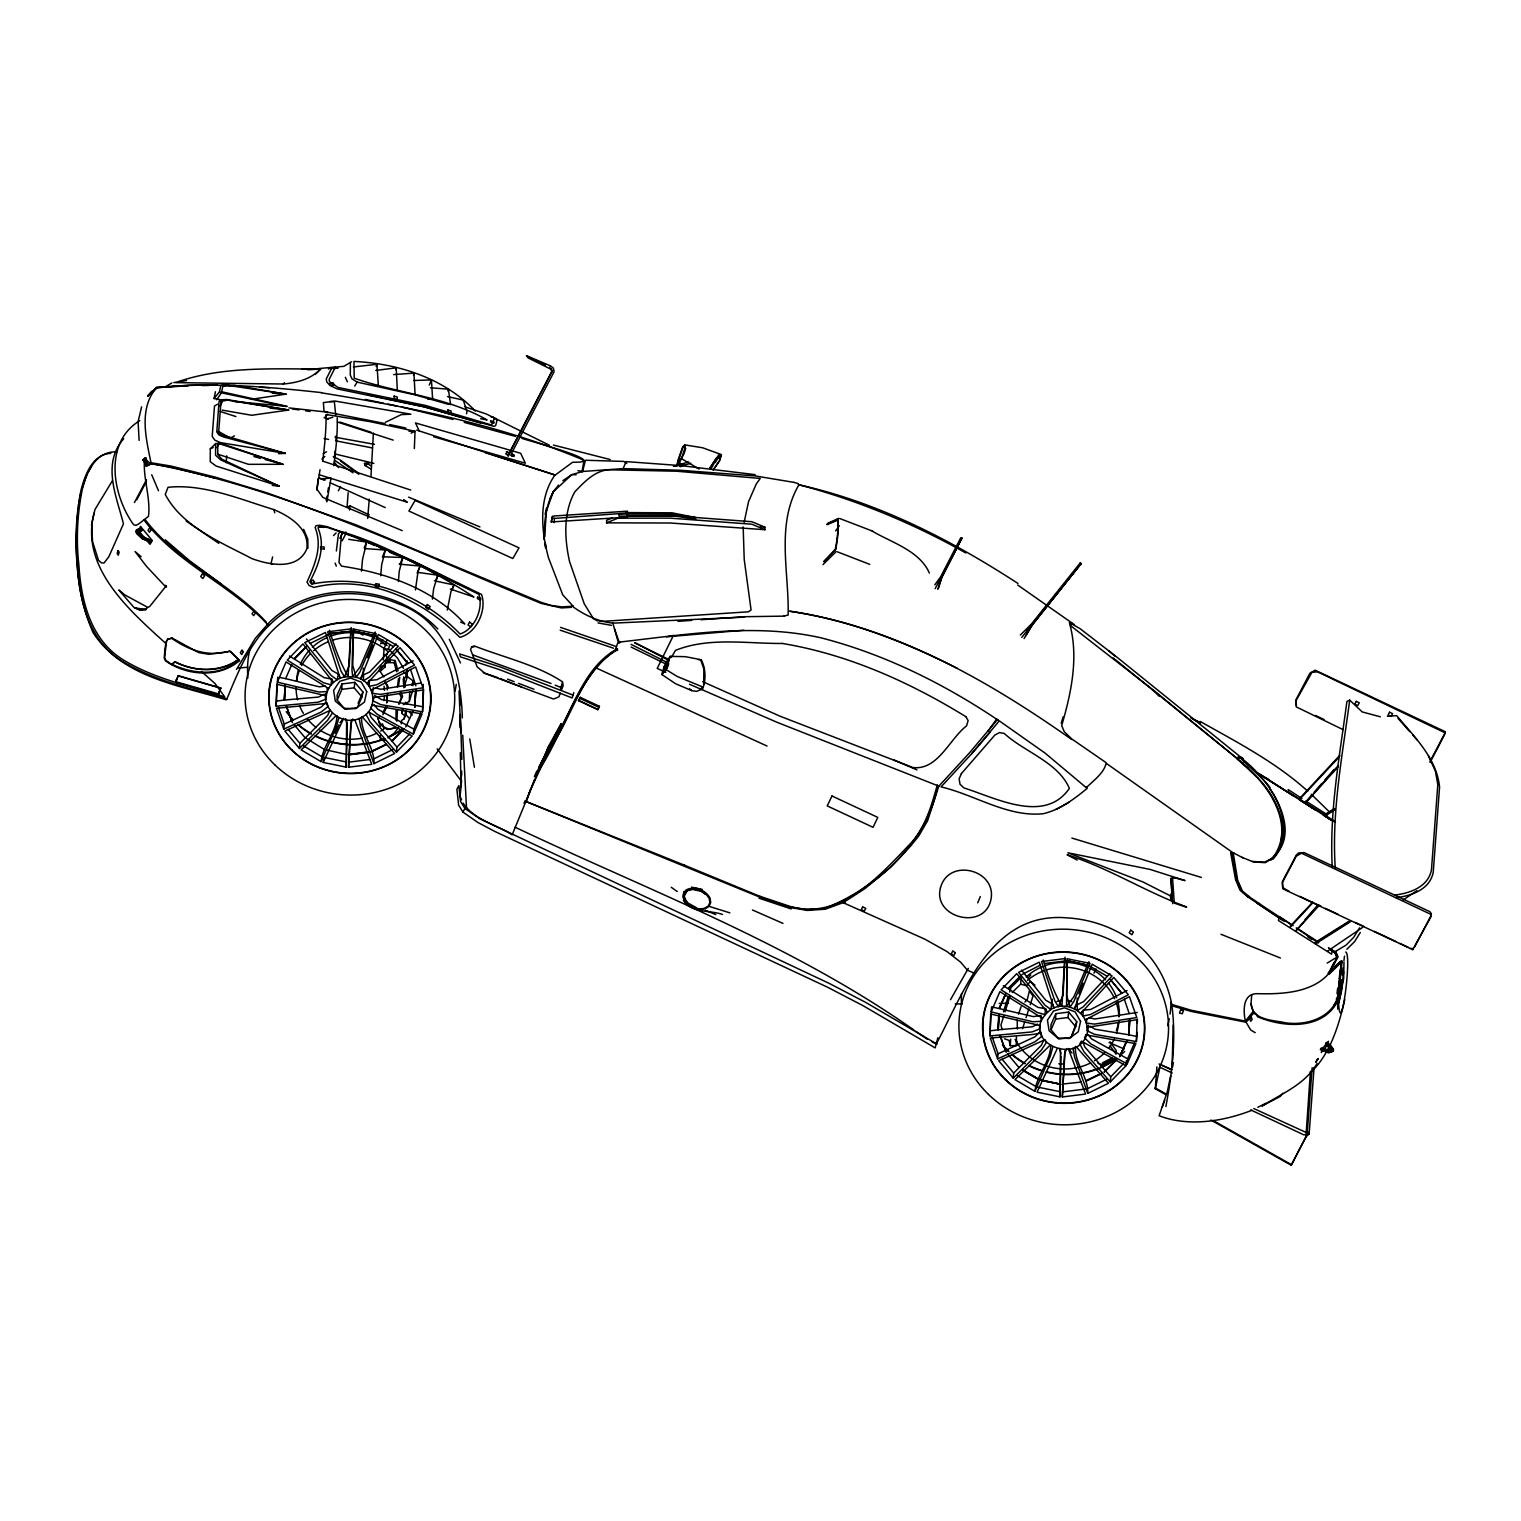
<?xml version="1.0" encoding="UTF-8"?>
<svg xmlns="http://www.w3.org/2000/svg" width="1521" height="1521" viewBox="0 0 1521 1521"><rect width="100%" height="100%" fill="white"/><g stroke="black" fill="none" stroke-linecap="round" stroke-linejoin="round"><path stroke-width="1.5" d="M217.655 454.114L248.455 464.323L282.963 464.304L220.279 443.2L215.621 443.6L210.297 448.79L210.24 461.719L216.153 466.053L279.161 486.188L272.335 485.427M215.621 443.6L215.564 455.216L220.678 459.855L279.161 486.188L222.028 459.266L217.788 454.684L217.693 444.417L220.583 444.075L282.963 464.304L265.072 459.532M1052.285 999.278L1050.878 1009.507C1011.826 1040.364 1086.203 1072.951 1088.409 1025.173M361.618 716.676C360.458 733.236 374.736 747.381 373.957 763.675L394.661 753.503L362.302 716.942C345.875 727.247 323.441 712.684 325.475 693.5M1061.031 1056.182L1060.042 1096.869L1037.037 1092.173L1057 1049.072M1075.423 1046.41C1074.282 1062.97 1088.542 1077.115 1087.762 1093.409L1108.486 1083.237L1076.127 1046.657M337.244 700.097L341.864 689.355L341.94 683.956L354.868 682.34L362.93 691.979L361.884 697.017L357.264 707.759L344.944 709.299L337.244 700.097L337.092 695.211L341.94 683.956M1051.049 1029.831L1055.669 1019.089L1055.764 1013.689L1068.674 1012.073L1076.754 1021.713L1075.708 1026.751L1071.069 1037.474L1058.749 1039.033L1051.049 1029.831L1050.916 1024.945L1055.764 1013.689M1343.594 971.843L1341.446 991.483L1337.548 1006.864M1343.975 962.204L1343.727 978.307L1337.662 1009.069M380.383 735.042L380.307 739.377L384.737 740.309M430.386 387.779L448.372 389.186L450.615 404.681M323.536 759.036L323.232 762.439L346.218 767.135L346.636 720.041M346.218 767.135L347.244 724.129L345.552 718.673M1060.042 1096.869L1060.441 1049.775M1172.121 1067.248L1173.204 1025.097M306.462 638.972L310.189 643.383L330.608 633.477L353.461 631.31L352.777 665.476L356.18 677.377C374.527 680.99 379.375 708.254 362.302 716.942M681.655 516.456L751.868 521.722L764.854 527.141L764.949 529.707L670.514 523.015L606.594 522.844L606.651 520.296L612.298 518.015M401.259 723.92L401.62 720.422L404.168 718.768L405.67 710.972M406.868 670L407.381 676.598L403.921 687.758L403.236 678.955L405.898 677.339L407.381 669.544M932.145 1042.018L936.29 1043.957C964.751 990.532 991.597 911.06 1067.514 917.904A117.06 109.322 4.4 0 1 1125.369 936.271C1150.503 950.397 1166.531 976.501 1171.759 1004.43L1191.057 1010.21L1245.357 1021.123L1253.19 1011.446L1251.023 1003.746L1251.745 994.601M276.138 706.181L276.879 684.279L326.35 695.819L326.235 699.109L318.212 702.189L276.138 706.181L277.202 683.556M276.594 701.086L284.484 700.04L284.997 685.096M415.708 690.154L414.834 707.151L415.765 690.002M374.071 697.245L373.006 700.877L380.668 704.584L422.534 711.847L423.275 689.945L373.139 697.607M422.534 711.847L423.599 689.222M1039.546 1025.097L1040.041 1028.842L1032.037 1031.922L989.962 1035.915L990.703 1014.013L1040.155 1025.553M989.962 1035.915L991.008 1013.29M990.418 1030.801L998.308 1029.774L998.803 1014.83M1128.772 1034.736L1129.59 1019.735L1129.019 1034.831L1136.814 1036.485L1136.358 1041.581L1094.493 1034.318L1086.831 1030.611C1089.207 1012.187 1065.803 999.848 1050.878 1009.507L1045.003 1005.248L1018.576 972.337L1039.28 962.185L1053.977 1007.986L1052.266 1003.879L1045.726 1000.21L1021.523 970.17M1136.358 1041.581L1137.1 1019.678L1086.964 1027.34M1136.814 1036.485L1136.967 1032.094M1137.271 1023.329L1137.423 1018.956M369.356 680.476L369.147 686.313L376.657 684.792L414.53 665.038L400.004 647.68L366.979 683.709L369.356 680.476L376.98 679.697L413.218 660.798M1083.18 1010.21L1082.971 1016.047L1090.462 1014.526L1128.354 994.772L1113.828 977.414L1080.804 1013.442L1083.18 1010.21L1090.785 1009.431L1127.042 990.532M284.959 685.572L284.389 699.793L285.207 684.811M354.773 719.775L371.77 764.322L348.518 767.23L351.294 720.213M998.765 1015.306L998.194 1029.527L999.012 1014.526M1068.598 1049.509L1085.595 1094.055L1062.323 1096.964L1065.099 1049.927M351.218 627.508L350.781 635.968M348.518 767.23L350.781 724.262L352.834 718.958M414.339 448.581L415.043 431.261L369.622 421.545L326.083 414.53A976.786 131.072 -65 0 1 322.661 461.034M415.822 690.04L414.72 707.303M1065.023 957.241L1063.065 995.057L1058.407 1006.655L1054.871 1000.932L1041.467 961.538L1064.719 958.629L1061.905 1006.237C1053.73 991.996 1048.102 976.045 1043.197 959.96M1062.323 1096.964L1064.586 1053.996L1066.658 1048.691M1129.647 1019.754L1129.019 1034.831L1095.063 1029.223L1090.082 1026.181M386.676 702.987L386.961 696.447M387.247 689.907L387.437 685.534L385.117 681.826M387.114 702.398L387.494 693.519M1336.56 998.213L1336.427 999.696M403.217 704.698L409.282 701.466L409.7 692.093M412.952 685.629L413.161 680.933L407.381 676.598M373.386 433.01L370.972 476.225M353.423 366.96L376.923 364.299L378.368 385.935M460.559 787.403L461.7 771.185M350.648 638.345L349.241 665.323L344.583 676.94C335.381 678.689 327.414 686.332 326.35 695.819M363.367 668.213L363.5 680.8L369.508 676.997L398.293 646.235L378.33 634.485L360.515 679.031L363.006 675.115L369.717 671.959L396.087 643.858M375.782 370.44L396.221 367.835L397.304 389.889M1077.191 997.947L1077.324 1010.514L1083.332 1006.731L1112.117 975.969L1092.135 964.219L1074.32 1008.765L1076.811 1004.849L1083.541 1001.674L1109.893 973.592M336.959 715.707C336.483 732.19 322.832 745.442 321.083 761.622L301.12 749.891L335.875 715.916M1050.783 1045.44C1050.308 1061.924 1036.638 1075.157 1034.907 1091.356L1014.944 1079.625L1049.68 1045.649M393.578 374.584L413.959 373.12L415.024 393.863M578.493 700.63L580.281 697.34L599.426 706.295L597.81 709.68L578.493 700.63L580.281 697.34M413.598 380.478L431.432 379.946L432.61 398.92L427.895 399.282M383.292 659.924L384.072 649.144L386.828 640.227M1016.769 1041.144L1016.446 1045.554L1010.229 1045.745L1010.705 1039.147M1012.206 992.491L1020.648 984.163L1021.123 977.566L1011.009 987.547L1009.64 991.958M168.032 638.896L166.15 641.691L164.933 648.973L164.249 658.061L165.466 660.779C186.437 675.856 219.423 678.347 239.538 660.57L230.355 651.33L208.814 654.296L198.624 652.566L172.253 638.155L168.032 638.896L166.511 641.235L164.61 657.566L165.751 660.247L171.645 664.506L174.972 661.673C194.631 672.111 220.412 672.225 238.417 659.582C221.039 677.168 192.235 674.126 171.683 664.164M348.157 492.709L347.073 507.273L350.02 505.866L369.261 514.916M507.976 456.11L551.99 371.694L549.67 367.131M554.1 522.654L554.424 518.414L627.165 513.014L627.508 511.189L554.842 515.923L552.446 516.437L551.267 521.95L627.527 517.102L627.165 513.014M1165.599 1094.512L1155.295 1088.713L1156.93 1066.829M1210.906 1120.026L1291.215 1165.257L1306.33 1135.845M1250.718 1109.912L1303.725 1134.818L1306.064 1134.704L1310.437 1071.24M1312.129 1067.723L1307.376 1131.187L1309.125 1134.039L1306.273 1136.567L1291.215 1165.257M1309.125 1134.039L1314.087 1067.438M1289.143 891.344L1282.811 887.618L1282.431 881.515L1296.31 855.106L1298.516 852.958L1304.162 852.597L1430.063 911.763L1431.299 914.558L1301.501 853.186L1296.215 856.247L1282.355 882.674L1282.716 888.758L1412.762 949.674L1412.838 948.534L1410.537 948.401M175.961 681.731L176.208 679.811L175.714 682.359L218.416 694.641L220.735 687.986L178.147 675.666L175.961 681.731L218.587 693.975L220.735 687.986M551.99 371.694L551.382 368.595M1296.386 705.763L1296.006 699.679L1309.866 673.252L1315.152 670.191L1444.95 731.582L1444.855 732.723L1317.642 671.902L1312.015 672.244L1295.911 700.82L1296.291 706.904L1343.081 729.643M398.407 581.497L399.224 571.326L402.818 557.504L382.741 556.762M367.664 518.471L369.261 499.097M317.052 490.332L318.022 478.754M380.706 575.775L381.657 564.861L385.345 550.013L364.451 548.549M361.485 571.135L362.53 559.424L366.713 542.103L348.765 539.309M1115.958 1054.281L1116.281 1050.669L1110.083 1041.828M226.135 462.688L226.743 455.787M327.243 687.682L327.281 691.58L319.03 692.017L277.354 682.188L277.811 677.092M327.129 703.12L328.004 706.543L321.159 712.037L283.8 729.186L284.275 724.091L278.4 707.379M330.209 710.383L284.883 731.088L299.409 748.446L299.884 743.351L327.661 715.421L329.943 710.193M365.972 714.262L370.154 722.038L396.468 752.211L396.943 747.115L409.472 734.149M372.151 704.869L370.763 708.178L377.075 714.186L413.351 734.206L413.807 729.11L420.785 712.893M373.386 687.549L372.474 693.31L380.535 694.375L422.952 687.815L423.275 684.431M991.16 1011.921L991.635 1006.826L1033.31 1016.598L1041.048 1015.458L1041.105 1021.313L1032.854 1021.751L991.16 1011.921L999.886 991.654L1042.417 1018.271M1040.934 1032.835L1041.809 1036.276L1034.983 1041.771L997.624 1058.92L998.08 1053.825L992.205 1037.113M1044.014 1040.117L998.708 1060.821L1013.233 1078.18L1013.689 1073.085L1041.467 1045.155L1043.767 1039.927M1081.374 1041.105L1079.777 1043.995L1083.96 1051.752L1110.292 1081.925L1110.748 1076.83L1123.278 1063.882M1110.292 1081.925L1125.958 1065.746L1126.415 1060.65M1085.975 1034.603L1084.587 1037.911L1090.88 1043.919L1127.156 1063.94L1127.631 1058.844L1134.609 1042.626M437.192 748.845L460.901 780.558L461.566 773.543M461.604 780.615L460.083 796.529L461.604 799.837M552.446 516.437L551.267 521.95M703.653 684.716L703.881 668.993L701.048 660.97M78.293 507.805C73.94 549.67 75.879 593.874 93.18 632.793C122.364 677.51 179.174 685.249 226.325 699.831L226.971 698.861C237.979 672.073 249.444 643.516 271.137 623.42C304.675 590.832 356.427 586.079 398.35 603.818C446.889 620.929 460.958 671.122 462.346 717.893M700.858 659.658L685.344 656.673L670.191 656.35L666.141 669.658L661.92 674.544L675.609 683.747L691.561 690.515M1337.32 1000.172L1341.294 962.052L1335.077 967.432L1342.092 961.519L1338.081 999.012M1337.662 994.107L1338.347 987.433M1339.279 978.554L1339.963 971.881M597.81 709.68L599.426 706.295M718.844 454.475L711.239 468.525M1332.263 867.445C1329.221 811.72 1339.583 756.45 1346.922 701.466L1349.697 700.135C1342.397 755.785 1331.483 811.777 1335.267 868.149M1337.054 993.555L1337.548 988.916M218.587 693.975L218.796 692.131L218.416 694.641M331.73 679.012L331.046 684.868L323.555 682.758L287.279 660.114L302.945 643.915L333.403 682.435L331.73 679.012L324.144 677.644L289.446 655.988M937.107 1044.205L865.335 1002.187L829.268 983.422L479.895 818.849L464.894 808.392L460.559 801.472L458.848 785.635L456.908 789.323L458.62 805.16L462.954 812.081L477.974 822.538L494.743 831.398L827.329 987.11L863.415 1005.875L935.168 1047.893L937.868 1037.74M1045.554 1008.727L1044.87 1014.583L1037.36 1012.492L1001.103 989.848L1016.769 973.649L1047.228 1012.168L1045.554 1008.727L1037.949 1007.377L1003.271 985.722M1170.828 900.489L1170.448 895.888L1142.955 881.971L1067.875 852.787L1150.047 869.404L1185.049 880.583L1175.638 878.016L1170.98 878.378L1172.197 900.432M1340.096 973.725L1341.37 962.793L1337.434 998.67C1329.582 1018.899 1305.322 1025.686 1285.378 1022.796C1273.096 1019.926 1252.448 1020.648 1251.023 1003.746M1444.95 731.582L1444.627 734.662L1430.044 762.458M1431.375 913.418L1431.052 916.517L1412.762 949.674M361.884 697.017L354.184 687.815L354.868 682.34M1075.708 1026.751L1068.008 1017.549L1068.674 1012.073M1340.742 986.673L1341.617 979.638M1342.187 974.942L1343.043 967.907M1343.918 960.854L1344.488 956.177M336.369 550.963L338.442 533.814L340.571 531.513C373.71 540.563 404.966 557.77 436.071 572.561M1171.759 1004.43C1176.341 1038.539 1172.216 1072.932 1165.885 1106.528M1333.689 1005.685L1337.415 999.392L1337.72 1004.64L1341.826 983.897M349.45 510.067L350.02 505.866M321.558 392.627C266.897 386.581 211.533 382.17 156.625 387.551L147.613 396.125L151.378 392.057M397.38 686.941L398.521 678.632M1340.857 988.859L1341.446 984.562M398.578 685.477L399.757 677.244M402.228 530.639L322.851 497.405L316.9 489.135L320.037 469.666M396.867 721.22L397.456 710.459M395.992 720.251L396.068 709.642M573.398 695.268L500.789 667.149L459.627 653.916L460.388 656.844L499.591 669.658L572.124 697.93L573.816 692.644M1086.888 1019.184L1086.279 1023.025L1094.36 1024.108L1136.776 1017.549L1129.438 996.654L1085.176 1019.888M1245.357 1021.123C1243.189 1011.123 1242.543 993.517 1257.126 993.669C1281.747 994.297 1311.653 993.08 1328.993 973.402L1337.263 956.975L1335.096 952.659L1330.78 950.283M150.655 542.351L142.556 538.586L137.403 533.719L137.137 531.875L141.396 530.962L141.643 528.852L136.966 529.84L137.308 531.932L143.069 537.331L151.454 540.849L151.282 541.894L142.29 538.852L136.51 533.453L136.187 531.342L140.864 530.354M150.123 541.78L151.454 540.849M404.282 715.44L401.81 713.368L402.514 709.033M1340.895 962.983L1341.218 961.063L1335.381 967.261M385.345 550.013L382.398 557.009M326.255 500.561L326.996 496.245M327.737 491.929L328.479 487.614M326.882 501.854L330.989 478.126L320.798 478.868L325.19 480.009M402.818 557.504L399.871 564.557M399.243 564.139L420.138 566.04L417.172 573.075M680.724 466.681L677.282 463.848L677.891 460.369L682.758 446.813L684.659 444.873L702.664 447.782L720.954 454.437M417.534 572.333L437.896 575.204L435.786 580.604M383.824 676.845L380.136 671.502L385.098 666.92L385.612 660.779M383.767 700.516L384.49 696.466M562.865 480.617L571.801 474.666L581.992 471.681L584.026 460.312C500.903 424.929 410.442 407.191 321.558 392.855M78.484 505.694L81.069 491.644M1071.069 1037.474L1076.754 1021.713M1172.501 1067.286L1173.375 1062.685M175.714 682.359L178.147 675.666M1155.295 1088.713L1160.466 1064.662L1171.056 1069.643M225.241 400.784L214.043 398.54L219.48 391.905L220.754 385.554L234.557 385.364L286.024 394.129L251.212 399.301M466.491 413.845L466.985 411.526L463.278 400.08L447.554 396.582M214.043 398.54L215.469 391.715M545.126 514.383L546.419 508.185M1170.657 1075.898L1167.234 1091.983L1159.116 1115.768C1188.471 1127.042 1223.378 1121.452 1252.011 1110.254M744.149 522.311L748.541 501.645L756.26 484.001L760.234 478.431L676.598 471.225L613.533 469.875C597.088 468.164 585.243 481.016 574.786 491.853A648.174 198.586 37.1 0 0 569.595 561.724L584.273 603.856L593.456 618.743L596.897 620.644L602.221 621.386L748.446 611.803L751.07 609.921L744.225 559.519L743.161 526.912M434.455 580.813L454.038 584.958L451.851 590.319M94.074 513.071C79.757 567.314 129.608 610.624 165.713 643.345M395.783 369.698L396.221 367.835M1337.739 1002.966L1340.552 991.008M1344.773 999.563C1338.746 1025.686 1330.4 1053.616 1310.57 1072.723M447.935 391.03L448.372 389.186M1337.91 1000.077L1339.811 992.034M1029.451 990.722L1027.436 999.069L1024.907 1002.092M272.62 556.914L270.966 563.702L272.563 564.272M338.442 674.145L337.054 679.773L331.198 675.514L304.751 642.603L325.475 632.451L340.172 678.271L338.442 674.145L331.901 670.476L310.189 643.383M413.484 375.079L413.959 373.12M415.423 589.977L418.047 571.44L420.138 566.04M432.401 599.103L433.675 588.494L437.896 575.204M447.288 610.073L450.957 591.574L454.038 584.958M431.432 379.946L429.264 385.022M338.86 717.684L336.578 726.239L321.083 761.622M1052.665 1047.418L1050.403 1055.973L1034.907 1091.356M583.323 471.415L623.116 468.62L626.063 461.604L681.294 465.654L755.138 474.647M696.485 907.733L688.062 903.094L685.553 899.786L684.184 896.097L687.15 890.831C695.059 886.553 705.136 891.097 709.223 898.588L709.87 902.637L708.33 905.965L704.66 908.265C696.086 910.509 685.553 905.432 683.804 896.382L684.64 892.922L687.017 890.66L692.036 889.367L701.086 891.287L705.345 894.329M560.508 689.089L562.257 682.815M667.776 666.749L668.708 663.612L666.521 662.11L669.392 658.023L666.16 669.031L662.586 672.833L666.521 662.11M689.488 684.241L777.003 722.285L937.811 785.749C926.631 843.604 876.78 887.827 824.211 908.664M937.335 784.855C931.213 806.377 925.129 828.888 908.836 845.258C878.872 876.685 840.162 919.578 791.833 906.915M616.119 648.155L617.488 643.459L621.5 641.843C687.568 634.295 755.31 622.964 821.207 637.869C883.644 653.992 942.088 682.815 995.59 718.482L998.346 720.232L997.358 719.718L969.39 752.971L938.761 786.243L927.601 820.751L918.665 836.113L910.147 846.589L890.66 867.274L865.164 888.454L843.128 902.675L825.352 909.178L807.518 910.433L791.852 907.79L759.492 897.01L524.802 801.035L684.754 865.297M141.605 406.829L138.088 421.697L139.114 440.387M403.502 668.327L397.494 658.061L388.463 648.973L389.851 644.505M405.689 665.209L407.077 660.76M405.898 677.339L407.97 670.647M411.773 685.401L413.161 680.933M404.168 718.768L406.259 712.075M1003.461 1011.807L1008.271 996.369M1003.689 1016.218L1000.932 1025.04L1002.111 1029.603M1005.058 1011.807L1009.849 996.369M401.81 713.368L403.198 708.9M409.282 701.466L412.761 690.306M938.362 588.494L941.879 577.22L961.937 538.035L960.759 537.788L940.777 576.63L934.807 584.863M1337.263 956.975L1327.168 963.078M151.149 464.19L144.723 458.734C142.347 476.054 150.94 497.956 148.45 516.399L138.867 523.813L135.958 525.372L133.62 524.726C112.155 494.933 103.523 442.573 139.799 420.652M1061.183 723.159L1063.236 716.752M81.735 489.515L86.944 474.115M1022.568 1028.614L1024.66 1022.093M1026.048 1017.739L1028.842 1009.031M1030.23 1004.697L1033.006 995.989L1029.432 990.951M366.713 542.103L364.26 547.598M376.181 366.485L376.923 364.299M937.716 589.349L941.879 577.22L961.937 538.035L935.187 588.608M1018.5 1014.165L1021.123 1006.636M576.155 474.761L571.801 474.666L553.226 491.853L546.495 510.866L544.556 536.989A689.127 206.894 39 0 1 553.245 491.872L558.454 485.161M689.564 688.88L692.036 690.743L696.694 691.333L702.607 688.994C706.143 679.83 705.801 668.651 701.333 659.848L698.424 659.734M1326.654 1042.322L1330.4 1044.984L1333.575 1049.946L1329.43 1051.372L1321.122 1048.178L1331.54 1050.669L1332.035 1047.456L1326.388 1042.588L1325.59 1044.09L1331.826 1050.992L1330.742 1052.19L1324.487 1051.277M1162.31 1106.908L1164.725 1100.253M526.627 800.502L530.867 788.886M710.079 467.917L716.144 458.715L720.897 455.654L719.376 460.73L713.292 469.742M526.342 800.635L529.479 792.118M1170.448 895.888L1171.95 891.914M560.317 693.139L558.91 696.846L553.492 699.033L485.047 673.423L477.138 666.825L470.559 649.467L471.7 646.843L474.248 645.912C503.508 657.395 536.514 664.677 562.599 681.883L563.15 685.724L561.724 689.431M375.155 632.014L360.097 666.959L352.739 676.674L344.583 676.94L341.065 671.198L327.642 631.804L350.895 628.895L348.081 676.503C339.905 662.262 334.278 646.311 329.392 630.245M1087.439 965.208L1067.248 960.74L1087.458 965.17L1073.902 996.692L1066.544 1006.408L1067.02 958.705L1090.006 963.401L1073.769 1001.655L1069.985 1007.111L1066.601 995.19L1067.286 961.044L1087.458 965.17L1088.979 961.747M367.588 657.718L372.645 645.113M531.59 787.079L534.479 779.912M1078.883 993.745L1083.085 983.25M530.278 789.988L551.02 746.336M977.718 902.866L980.304 896.534M398.635 703.558L402.495 696.162L400.917 691.903M541.001 764.569L548.796 746.26M512.197 834.744L548.549 746.279L561.173 723.635L538.871 767.116M277.354 682.188L286.081 661.92L328.612 688.538M279.769 677.472L285.625 678.632L291.804 664.582M358.081 703.234L362.93 691.979M398.996 704.28L402.495 696.162M413.009 711.239L405.784 726.981M413.351 734.206L422.078 713.938L372.075 705.136M999.449 1008.366L1005.4 994.525M1126.833 1040.972L1119.722 1056.563M1127.156 1063.94L1135.883 1043.672L1085.899 1034.869M1328.784 973.934L1338.081 956.842L1335.913 952.089L1331.616 949.712M112.421 480.693L94.948 509.573L91.583 524.46L92.572 541.609L98.485 560.298L101.337 562.827L104.017 563.036L108.828 556.762L123.448 523.851C116.718 496.797 101.47 463.962 123.676 438.789M703.025 686.541L700.459 689.26M1005.381 994.468L999.354 1008.1L1005.628 994.316M534.346 776.661L536.856 771.014M549.594 500.01L553.226 491.853M323.232 762.439L343.176 719.338M1120.616 1054.604L1126.871 1040.82L1119.608 1056.696M677.282 463.848L679.374 462.631L684.07 453.562L685.667 448.752L684.659 444.873M335 733.293L338.936 724.757M385.098 666.92L384.813 665L381.087 667.244L380.136 671.502M379.337 670.096L381.239 666.084M537.864 770.12L549.556 746.05M396.639 671.769L394.129 662.605L395.156 660.551L390.479 659.753M938.514 582.79L941.499 576.725M1093.979 973.174L1096.071 968.953M382.817 712.703L385.65 707.056M382.931 714.68L386.923 706.828M523.985 803.183L524.517 802.175M1334.05 962.546L1328.498 973.535L1341.788 960.626M538.662 770.501C564.595 732.514 577.258 674.811 617.526 648.707M220.051 406.221L223.036 400.422L227.37 400.137L288.648 410.024L251.745 415.271L222.104 410.119M508.033 455.311L552.066 370.896M510.923 454.513L554.1 371.713L553.321 368.063L550.507 365.896L526.494 355.743L528.186 357.967L551.324 369.394M339.81 538.339L342.681 532.882C388.558 548.625 433.086 570.413 473.887 596.993L450.387 589.064M342.168 540.773L346.123 533.244M380.63 643.915L382.836 639.733M462.954 812.081L464.894 808.392M1430.12 761.318L1444.722 733.521M1414.473 947.146L1431.147 915.376M134.437 502.557L146.491 479.78M136.757 499.744L146.415 481.473M216.876 447.687L218.929 443.828M338.346 490.808L340.514 486.834M236.477 669.468L255.262 638.402L269.35 622.355C315.265 577.486 394.414 584.083 437.801 628.934M387.418 729.434L395.897 727.76L387.418 729.434L383.805 727.608L379.071 721.829L377.759 717.646M549.918 745.632C572.276 714.509 581.098 669.43 616.195 649.391L617.545 649.828C582.03 669.487 573.398 715.136 551.001 746.336M378.14 719.205L379.585 716.619M950.492 999.715L968.326 968.364M1317.053 1063.559C1305.094 1084.454 1281.5 1093.77 1262.012 1106.033L1280.188 1096.489L1282.944 1093.162M671.312 657.528L675.476 650.399C708.691 636.881 747.153 643.725 782.288 643.459M88.085 472.194L91.545 466.434M1025.648 635.968L1032.303 624.884L1081.165 563.473L1080.081 563.074L1031.352 624.18L1020.325 635.037M1024.07 638.554L1032.303 624.884L1081.165 563.473L1026.77 630.892M1338.081 1000.476C1323.289 1030.249 1283.895 1027.854 1257.601 1016.769C1252.677 1006.959 1250.566 1021.485 1244.977 1022.036L1191.285 1011.446L1171.911 1005.799M709.889 468.031L716.391 458.011L721.467 454.627L719.642 460.654L713.197 470.141M1359.603 927.829L1353.728 937.297L1346.161 945.035L1335.59 951.366M1360.306 932.468L1354.641 941.575L1346.846 949.294M354.697 386.03L357.188 382.132L415.613 395.004L448.619 404.396M823.679 561.686L835.828 548.967M332.377 713.007L327.547 720.403L299.409 748.446M216.723 399.776L221.401 392.798L286.404 406.582M1244.045 762.002L1241.935 758.104L1116.832 657.072L1080.081 628.667L1069.377 622.583C1078.997 656.426 1071.392 692.53 1061.696 725.517L1064.244 731.677L1071.849 739.016L1106.185 762.705C1104.645 772.554 1093.409 780.672 1086.279 787.669L1045.003 753.047L999.297 720.878L971.596 753.827L941.043 786.908C974.904 794.761 1007.91 817.595 1043.482 813.678C1060.232 809.59 1074.111 799.095 1087.192 788.372L1085.69 786.87M715.307 462.574L717.969 457.764L720.022 458.981M988.156 731.05L996.597 719.053L997.377 719.737M835.637 530.886L839.307 525.753M321.311 368.614L315.208 374.489M342.681 532.882L341.464 534.555L338.993 562.39L341.522 566.116C386.923 572.98 433.333 588.988 464.818 623.971L460.635 622.07M188.376 385.764L156.967 387.665L147.955 396.049L156.967 387.665L188.642 385.231L217.826 385.25M398.502 727.551L394.357 732.989L387.95 737.875M1072.324 623.344L1070.499 625.587L1154.344 690.952L1236.782 758.257L1257.791 778.049M1021.77 637.375L1080.804 563.797L1080.081 563.074M1199.936 723.388L1200.677 722.589L1193.091 719.3M1237.619 758.998L1240.528 757.515M171.645 664.506L174.972 661.939C194.403 671.731 219.861 673.404 237.884 659.753L239.538 660.57M147.955 396.049L151.948 391.163M167.69 639.238L172.253 638.155M1270.91 860.202C1299.371 826.15 1266.423 780.919 1237.562 759.169M1273.096 859.118C1290.626 839.231 1284.142 808.431 1269.826 788.6C1273.723 786.471 1227.599 749.016 1242.999 758.39M141.092 556.686L135.046 551.515L146.605 566.458L165.542 586.688L149.761 606.423L144.913 609.256L139.438 609.788L133.943 607.43L118.828 589.996L124.836 594.939L147.29 607.145M971.577 753.827L990.171 732.114M1278.001 852.007L1272.716 858.129L1264.331 862.217L1252.391 861.437M387.228 660.684L386.22 661.844L390.175 661.274L388.958 657.871M1305.208 802.442L1311.273 795.521M1314.296 792.061L1321.882 783.391M1324.905 779.931L1334.012 769.55M1337.929 765.881L1305.132 803.335L1337.929 767.04M1305.037 919.616L1317.528 905.356M1318.327 905.261L1295.588 931.213L1319.296 905.299M339.924 722.627L343.727 718.292M836.17 551.572L822.975 564.633M175.847 382.646L283.286 384.014L284.446 382.703M1333.575 1050.878L1329.259 1052.38L1320.551 1049.034M1028.253 977.718L1030.744 975.018M147.765 395.821L156.891 387.247M146.339 466.377L143.183 460.026L145.332 457.707L146.339 466.377L151.301 463.696C287.773 488.944 413.636 551.382 541.248 603.4L561.42 607.944L571.516 607.335M1299.885 798.221L1339.792 755.367M1299.809 799.133L1339.659 756.412M1290.34 926.118L1312.661 902.181M1290.283 927.011L1312.623 903.018M1342.092 961.519L1329.373 974.01M325.361 702.778L321.368 706.98L284.275 724.091M1039.166 1032.512L1035.193 1036.695L998.08 1053.825M333.536 535.582L336.103 532.901M294.561 658.954L306.786 646.33M396.943 747.115L392.038 741.183L404.263 728.559M396.468 752.211L412.134 736.012L368.31 711.847M1008.385 988.688L1020.591 976.045L1008.309 988.403L1019.26 977.49M1116.547 1059.871L1104.075 1072.153L1116.585 1059.681M306.767 646.292L294.485 658.688L307.014 646.216M1238.512 756.697L1236.725 758.542L1248.076 768.181M1230.641 852.711L1235.546 879.594L1239.995 890.089L1247.467 896.668L1282.602 920.091M1231.535 853.167L1233.189 852.768L1242.942 857.844M391.81 740.879L402.78 729.966M1013.233 1078.18L1041.372 1050.136L1046.201 1042.722L1045.079 1039.699M156.625 387.551C138.506 408.484 145.978 438.333 151.016 462.745L170.96 466.053L215.507 477.195L266.536 492.728L356.085 524.859L541.039 602.297L550.83 605.377L561.667 606.898L573.132 606.214L573.55 607.202C585.262 615.416 598.494 621.614 612.868 623.154L744.51 617.146M325.247 416.526L327.623 414.206M321.939 459.114L324.848 456.509M142.974 459.874L145.978 457.764L147.594 465.388L151.301 463.696L170.998 467.023L215.393 478.126M824.078 561.401L835.01 550.222M1334.202 966.957L1340.419 961.576M670.191 656.35L664.164 666.35L661.92 674.544M1328.86 972.584L1333.518 968.725L1328.099 973.098M1306.064 1134.704L1308.193 1132.955M1022.112 974.467L1040.326 965.132M331.502 368.652L335.381 367.112L329.144 379.49L329.449 381.581L338.004 387.437L425.747 405.518L491.549 425.005L494.116 419.321L493.374 417.172L490.96 416.83M1327.795 950.986L1362.664 927.373M1403.37 899.843L1416.945 890.66M328.365 369.033L332.091 367.474L326.235 378.976L326.787 381.923L329.962 385.497L337.168 388.882L424.245 406.887L494.078 426.393L495.656 425.576L496.949 420.69L496.207 418.617L493.736 418.408M620.416 642.09L618.401 642.908L612.868 623.154M1325.057 815.123L1334.906 808.868M1315.437 943.895L1350.895 921.422M1324.981 816.036L1334.811 809.837M1315.513 943.02L1348.937 921.954M369.907 462.783L364.375 463.297L365.135 465.54L367.854 463.829L371.352 466.091M1324.525 814.762L1334.506 808.507M1314.981 942.583L1348.918 921.289M234.405 435.843L230.47 438.162L218.206 431.261M217.56 404.206L214.499 406.012L212.218 436.432L214.879 440.177L220.45 442.611L285.397 453.41L278.533 453.695M166.283 386.201L171.892 382.95M223.036 400.422L220.963 401.601L218.682 432.097L220.488 434.531L285.397 453.41L223.891 437.078L218.986 435.025L216.781 431.983L219.062 401.411L221.61 399.871L226.705 399.51L288.648 410.024L270.092 408.179M151.016 462.745L146.91 465.008L145.465 457.954L143.183 460.026M1055.897 809.495L1069.111 802.251M323.251 453.543L326.54 451.794M323.745 694.394L318.535 697.055L284.484 700.04M1037.55 1024.127L1032.36 1026.789L998.308 1029.774M1112.098 1057.951L1102.839 1062.666L1100.672 1066.791L1113.638 1060.213M1114.608 1058.331L1101.66 1064.909L1097.896 1063.141M1257.867 1107.307L1265.643 1103.371M838.014 519.574L826.835 524.156M349.241 754.264L371.98 751.469L386.201 744.434L369.774 752.039L349.298 754.701L369.698 752.154M371.98 751.469L386.125 744.53M374.413 758.58L393.064 749.435M1088.237 1088.314L1106.87 1079.169M411.126 433.162L415.043 431.261L409.035 431.318M386.22 655.228L387.399 653.802L385.003 654.962L386.22 655.228L387.988 662.205M385.459 422.268L401.335 414.606L410.917 414.206L335.152 401.069L323.346 402.628L324.049 411.126L325.627 411.792L385.022 423.56M838.641 518.395L827.88 523.205M1085.652 1080.804L1102.022 1073.123M371.371 690.173L415.613 666.939L422.952 687.815M837.33 519.193L837.843 520.03L827.177 524.688M343.727 533.053L346.008 532.065M210.297 448.79L213.168 447.535M1186.209 907.143L1174.307 903.132L1172.52 877.674M606.594 522.844L617.906 518.167L670.153 518.148L751.887 524.213L764.949 529.707M675.153 466.339L684.146 463.696M679.83 466.472L690.781 463.259M673.404 466.358L688.671 461.966M319.296 474.761L407.305 502.234L403.673 499.61M178.603 381.524C222.579 366.675 269.711 368.919 315.455 369.014L308.573 368.9M581.973 471.681L583.342 471.434M783.904 616.138L788.125 615.054C789.247 572.485 775.672 524.327 798.943 484.781L797.936 483.564M327.243 418.693L332.757 417.324M385.84 662.795L394.129 662.605M666.483 636.843L743.959 630.207M1396.126 897.732C1411.583 895.736 1429.721 889.652 1433.219 872.389L1439.569 787.137C1436.737 758.161 1414.283 736.867 1396.658 715.63L1387.361 716.315M1394.548 895.128C1409.929 893.188 1428.124 887.123 1431.451 869.879L1437.82 784.627L1435.444 771.28L1428.447 755.785M669.088 636.215L673.423 635.436L657.205 668.422L663.612 671.312M326.901 703.405L276.461 708.292L283.8 729.186M325.304 686.009L319.505 686.865L285.625 678.632M283.286 384.014C296.633 382.817 310.816 379.337 320.266 369.166L301.671 368.785M1081.317 1082.058L1063.046 1083.998M186.513 380.573L173.831 382.608M330.646 633.782L353.423 631.006L375.877 635.968L353.423 631.006L330.608 633.477M341.864 689.355L354.184 687.815M348.974 762.135L369.907 759.511M1044.471 963.515L1064.966 960.987M1055.669 1019.089L1068.008 1017.549M1062.799 1091.869L1086.051 1088.96M421.45 682.967L380.972 689.26L375.288 687.967M1137.233 1012.454L1094.797 1018.994L1089.093 1017.701M110.786 453.315C92.23 454.494 85.138 474.685 81.031 489.971C76.012 514.744 74.776 540.373 77.438 565.527C79.51 600.833 88.693 639.352 120.216 659.981C152.613 680.533 190.638 688.291 226.971 698.861M116.68 451.946C95.899 450.748 86.507 472.156 82.381 489.097C77.248 513.908 76.031 539.594 78.864 564.766C81.088 600.054 90.138 638.706 121.965 659.049C153.317 678.67 189.916 686.028 224.747 696.922L215.107 683.651L201.456 671.464M318.345 368.576L343.879 366.333L351.579 361.713M238.493 667.966L247.904 667.263M677.929 621.329L691.751 620.378M700.934 619.731L744.663 616.708L783.923 616.138M1305.874 1132.346L1253.76 1108.524M824.211 908.683L806.529 909.653L792.878 907.353L759.987 896.306M307.793 369.242L317.109 368.823M384.072 649.144L388.463 648.973M471.7 646.843L474.438 646.748M306.938 369.565L320.266 369.166L308.44 369.489M201.951 385.554L208.738 385.459M955.245 1003.974L962.185 1003.879M999.24 1003.404L1008.499 1003.29M627.032 515.714L677.111 516.132M625.987 512.577L672.035 512.805L695.135 517.425L695.591 518.984L673.043 515.904L619.047 516.132L618.838 514.041L672.795 514.269L695.591 518.984M329.734 401.544L334.354 401.62L335.704 414.986M623.116 468.62L680.077 470.255L755.177 475.921L793.905 482.366M141.035 529.327L137.746 529.213L136.091 530.373L136.434 532.54L142.499 538.225L151.282 541.894M845.182 902.752L843.128 902.675L924.635 939.065L946.956 951.538L960.607 962.166L967.432 970.189L973.744 972.965M142.175 529.46L139.305 529.327L138.202 532.217L143.335 537.065L150.921 540.278M142.004 530.506L139.305 530.373A10.799 3.574 27.9 0 0 140.084 535.411L150.294 540.735M222.332 385.25L229.424 385.631M234.158 385.878L241.25 386.258M260.167 387.266L269.635 387.76M272.183 393.179L286.024 394.129L227.561 385.307L222.903 386.068L221.629 391.753L287.279 406.354L234.595 401.544M691.618 887.18L702.227 889.348M760.329 526.741L764.854 527.141M288.971 407.894L327.357 412.153M662.376 671.864L665.894 672.244M681.427 515.6L695.135 517.425M292.336 408.978L299.01 409.929M305.664 410.86L310.113 411.488M334.924 437.173L374.451 444.322M598.019 622.926L611.48 625.359M577.923 470.673L582.581 471.51L585.452 460.255L623.8 461.414L626.804 463.525M480.617 418.712L487.1 419.967C446.071 396.392 397.627 393.502 354.222 378.178L353.975 361.447C398.217 363.462 444.132 378.159 475.255 410.993M324.049 438.542L328.669 439.436M335.59 440.786L372.455 447.954M346.959 754.511L326.768 750.043M1022.853 1069.852L1040.516 1080.214L1060.764 1084.245L1038.33 1079.283L1022.72 1070.195L1038.292 1079.359M722.475 914.444C709.756 909.919 691.884 913.456 683.442 900.47M353.461 631.31L373.653 635.436M323.688 757.344L346.693 762.04M1040.516 1080.214L1060.707 1084.34M1037.512 1087.078L1060.498 1091.774M365.382 399.453L383.425 403.198M387.931 404.13L396.962 405.993M401.468 406.925L453.049 419.454M782.269 643.44C847.958 654.353 909.539 682.016 965.949 716.733M423.009 706.752L381.239 699.489L374.603 695.439M367.892 394.776L381.505 397.665M386.03 398.635L424.587 406.848L480.712 423.104M389.642 424.549L405.803 428.028M551.743 517.824L554.424 518.414M381.866 643.212L386.429 644.277M610.206 459.551L553.454 445.064M334.981 453.942L373.862 463.354M1020.648 984.163L1026.542 985.684L1030.268 981.634L1034.983 985.19M464.247 422.382L515.391 436.375M1380.384 716.809L1362.227 711.942L1349.697 700.135M253.893 456.547L260.604 458.353M1324.81 1050.289L1328.194 1051.22L1331.75 1049.984L1325.818 1043.463M1106.737 763.675L1231.554 851.741L1236.44 880.051L1240.87 890.546M178.09 675.932L220.716 688.176M522.007 438.295C517.178 437.858 616.043 463.125 572.637 462.232L554.614 475.522A631.196 191.399 38.1 0 0 548.473 557.713L562.732 594.825L573.132 606.214M433.58 436.755L525.334 463.221L520.657 453.277L415.48 422.952L419.226 430.899M703.348 687.226L677.282 676.503L666.141 669.658M1201.362 877.427L1071.887 838.071M793.886 482.347L797.936 483.564M839.877 518.566L872.712 531.19M709.984 906.649L729.871 912.847M485.351 452.707L555.108 475.027L416.735 430.12M220.241 411.526L235.888 416.545M324.068 417.686L328.517 419.131M337.453 422.02L393.198 440.12M339.848 422.078L371.143 432.268M758.941 898.15L791.167 908.95M464.742 406.734L486.302 413.997L549.328 445.197M472.974 654.962L551.058 683.499M560.146 630.169L613.571 648.231M483.241 672.681L497.918 677.701M410.67 490.028L322.623 461.11M560.584 627.374L615.834 646.387M273.913 509.611C240.052 499.344 203.795 483.564 168.032 487.309L165.238 494.42C182.33 526.779 220.925 542.313 251.954 558.625C269.54 565.09 297.869 570.584 306.862 548.701C309.447 528.624 289.922 516.341 273.913 509.611L274.75 512.805M1004.487 1038.767L1009.088 1040.383L1010.229 1045.745M837.387 551.838L869.784 564.367M1280.416 958.002L1220.964 934.293M343.1 532.73L327.547 527.464L318.63 526.589L318.06 528.091C325.703 546.419 318.688 564.766 310.17 581.117L312.394 583.95C366.96 573.588 421.716 594.274 460.026 633.972C474.685 629.409 483.602 608.685 478.906 594.331L405.366 558.492M507.558 679.165L514.155 681.674M518.547 683.366L533.928 689.241M357.055 537.483L326.882 526.608L319.543 525.239L316.045 525.677L315.151 527.578C322.718 546.666 314.733 564.937 306.995 582.03L309.086 585.547L313.991 587.41C368.006 574.139 422.23 599.54 459.798 637.318C476.263 633.42 487.195 610.32 481.53 594.426L412.761 560.831L359.203 538.377M1242.068 857.369L1253.266 861.894L1265.225 862.673C1309.904 837.691 1269.465 778.049 1240.318 757.458M500.067 678.537L521.57 686.979M1186.684 906.934C1145.75 891.952 1108.771 868.035 1067.096 854.764L1077.191 860.087M893.131 759.606L916.992 769.911M165.447 585.357L166.473 585.775M165.542 586.688L166.588 587.106M555.203 685.153L561.401 687.663M683.594 864.841L760.101 896.42M705.269 910.242L715.745 914.577M408.636 497.158L479.933 526.912M389.376 552.104L395.821 554.804M357.644 538.206L364.146 540.982M368.481 542.807L375.003 545.583M379.337 547.427L385.84 550.184M390.194 552.028L398.863 555.716M1109.037 1042.474L1124.247 1049.015M1159.021 1063.978L1172.064 1069.605M171.987 638.478C189.231 650.627 209.023 657.205 229.747 651.083L238.417 659.582M752.458 909.976L782.973 923.399M702.759 681.693L780.197 716.277L912.923 767.535C937.925 770.539 949.465 738.997 966.576 725.84L968.117 720.593L965.949 716.714M319.657 478.012L323.897 479.914M330.247 482.784L385.212 507.577M515.011 827.177C649.619 890.983 791.243 943.647 913.855 1029.964M596.821 668.289L767.059 746.05M545.374 365.154L526.494 355.743M219.48 391.905L221.401 392.798M580.185 698.557L598.799 707.265M579.083 700.592L597.829 709.375M1315.494 715.497L1324.011 719.49M1299.79 896.344L1321.084 906.345M1325.342 908.36L1338.119 914.349M1355.173 922.372L1363.691 926.365M1374.338 931.384L1395.632 941.385M1399.89 943.381L1408.408 947.393M1159.534 1067.058L1172.254 1073.027M957.26 668.327C904.406 641.672 848.376 619.674 789.494 611.195C893.416 626.5 987.091 679.849 1071.773 739.529M423.637 567.162L459.836 584.539M464.095 586.574L468.354 588.627M631.082 647.052L664.734 663.441M1320.323 1049.68L1328.632 1052.874L1332.776 1051.448L1329.62 1046.486L1325.856 1043.824M872.255 531.133C891.8 542.693 919.597 550.697 929.369 573.037M382.379 723.73L383.653 726.715L387.798 728.768M1328.784 948.344L1332.491 950.188M631.082 644.391L667.111 662.415M333.289 456.566L340.476 460.16L358.576 473.297M1329.81 819.211L1335.362 822.043M699.071 469.038L681.693 458.772M334.81 460.426L353.024 472.822M937.811 785.749L938.78 786.243M667.51 659.715L634.637 642.661L667.605 658.897M1234.082 853.224L1232.314 852.292L1236.782 879.784L1241.345 890.203L1249.54 896.896M1328.993 818.868L1335.457 822.234M965.873 552.979C913.303 523.528 857.255 500.067 798.924 484.781C877.731 502.215 950.682 539.746 1017.986 583.456M1190.81 717.855L1200.411 722.912M1125.958 1065.746L1082.134 1041.581M511.797 834.535C495.637 824.211 474.058 819.876 463.125 803.145M1200.202 721.467C1237.41 742.381 1275.91 762.363 1307.775 791.205M1155.352 1087.99L1165.656 1093.789M1213.017 1120.464L1291.272 1164.535M1333.86 820.713L1288.515 792.061L1288.249 789.608L1301.9 798.506M1327.339 814.762L1305.798 801.035M1318.688 942.183L1296.995 928.209M1328.46 947.811L1332.377 950.074L1331.578 954.18L1278.477 920.528L1279.237 916.498L1293.059 925.605M1256.726 772.725L1293.839 796.015M324.524 749.549L305.17 737.761M1089.701 966.025L1107.212 976.33M375.877 636.291L393.407 646.596M1017.397 1075.689L1035.383 1086.26M303.592 745.974L321.558 756.526M1258.742 773.581L1268.875 779.608M1257.848 773.124L1328.708 818.298M365.135 465.54L370.801 468.905M1255.186 1032.664L1250.775 1030.04L1246.06 1022.245M1127.631 1058.844L1091.565 1038.9L1087.895 1034.432M413.807 729.11L377.74 709.166L374.071 704.698M664.335 666.54L667.32 668.327M267.696 623.648L269.407 624.694M357.188 382.132L351.959 378.805L350.286 375.079L350.381 363.196M617.545 649.828L616.1 648.155L616.195 649.391M1299.523 799.704L1314.695 809.476M1324.183 815.579L1329.886 819.325M1266.499 778.429L1293.858 796.091M1299.733 799.894L1315.361 809.99M1323.175 815.047L1327.985 818.032M1257.183 903.322L1284.504 921.441M1307.946 936.974L1311.843 939.56M1258.723 903.284L1292.375 925.49M1296.234 928.057L1318.479 942.944M1248.646 896.42L1259.597 903.74M268.59 625.606C232.01 585.433 177.52 564.139 144.02 520.03M186.113 520.962L218.777 543.32M915.756 1031.276L927.221 1039.204M1327.814 817.823L1330.685 819.667M1017.663 584.996L1074.472 624.732M1253.19 1011.446L1255.7 1014.336M1326.35 1042.931L1332.928 1048.577M671.274 887.294L677.263 891.553M340.666 461.167L358.861 474.324M359.241 632.451L362.968 635.151M1113.22 657.909L1236.801 758.257M221.325 584.064L189.745 560.85L165.295 539.822M679.374 462.631L682.549 465.236M405.27 702.208L407.742 704.28M1108.961 650.95L1114.779 656.026M1242.372 891.857L1248.361 897.124M403.597 671.902L405.993 674.012M392.038 741.183L370.896 717.094L368.976 711.733M1311.273 794.247L1329.791 812.29M409.529 718.482L406.354 715.212L405.841 710.611M1398.027 718.349L1409.758 731.62M1412.686 734.928L1417.097 739.909M1154.344 690.952L1158.926 696.124M1257.772 778.049C1275.111 795.293 1287.279 820.865 1280.967 845.505L1282.393 826.454M1110.387 979.562L1121.718 993.099M1007.643 1054.015L1018.975 1067.552M1002.073 1059.186L1013.689 1073.085M396.563 649.828L407.894 663.365L395.859 648.897M293.819 724.281L305.151 737.818M288.249 729.453L299.884 743.351M1111.167 980.437L1121.566 993.08M1110.748 1076.83L1084.72 1046.828L1082.8 1041.448M266.441 622.374C230.983 583.094 177.653 562.637 145.122 519.536M334.411 462.27L338.518 467.574M1068.503 1048.463L1071.982 1053.064M409.301 711.524L412.077 715.25M1110.14 1045.859L1115.102 1052.931M1335.039 951.633L1337.206 956.386M1334.202 952.203L1335.381 954.009M385.44 683.1L387.779 686.865L387.437 685.534M1006.218 1052.323L1000.077 1036.067M292.412 722.589L286.271 706.333M1242.106 757.933L1244.33 761.907M389.68 660.304L390.175 661.274M449.303 639.238L460.521 662.966M345.343 377.322L347.377 381.79M1242.239 890.66L1237.676 880.241L1233.189 852.768M151.701 474.742L158.488 490.732M303.649 529.346L307.793 539.156L307.888 548.34M335.152 563.131L336.312 566.116M378.938 722L380.535 726.354M399.681 693.272L401.221 697.493M1087.762 1093.409L1074.548 1056.905L1073.008 1048.197M373.957 763.675L360.743 727.171L359.203 718.463M614.484 628.838L619.275 642.356M1124.323 999.126L1129.133 1013.404M997.624 1058.92L990.285 1038.025L1032.436 1034.508L1040.725 1033.139L1040.497 1031.124M410.518 669.411L415.86 685.876M1000.419 1036.029L1005.59 1051.182M286.594 706.295L291.766 721.448M1059.377 1048.406L1061.05 1053.863M1336.027 955.188L1336.389 956.5M395.156 660.551L398.027 670.989M474.419 767.268L469.761 738.978M367.626 462.479L367.854 463.829M1338.727 1005.514C1341.218 1037.569 1352.169 953.23 1345.648 952.032M545.393 543.548L545.944 547.902M384.053 686.18L384.452 690.306M1170.98 878.378L1172.691 903.702M381.087 667.244L381.22 669.221M462.726 735.175L466.529 808.507M459.038 690.952L460.844 732.951M543.758 531.133L544.1 539.613M459.855 697.968L460.083 705.041M460.388 714.471L461.852 759.321M684.089 891.971L684.184 896.097M460.331 752.762L460.901 780.558M1017.207 1020.154L1017.359 1029.09M459.988 716.201L460.083 727.608M1016.427 1036.79L1016.446 1045.554M1169.25 1018.766A104.835 97.762 3.8 0 1 1167.615 1025.648M961.424 1002.966A104.835 97.762 3.8 0 1 961.538 993.555M1170.961 1002.244A104.835 97.762 3.8 0 1 1170.048 1014.07M1124.703 1051.448A80.822 75.366 3.8 0 1 1119.703 1055.897M1114.38 1059.871A80.822 75.366 3.8 0 1 1100.463 1067.476M1094.112 1069.89A80.822 75.366 3.8 0 1 1046.41 1071.773M1042.018 1070.575A80.822 75.366 3.8 0 1 1029.185 1065.518M1025.135 1063.388A80.822 75.366 3.8 0 1 1012.168 1054.376M1008.803 1051.353A80.822 75.366 3.8 0 1 1002.719 1044.851M1114.285 1039.052A54.528 50.839 3.8 0 1 1108.79 1048.007M1104.607 1052.798A54.528 50.839 3.8 0 1 1094.493 1060.764M1090.671 1062.894A54.528 50.839 3.8 0 1 1015.134 1039.375M1027.378 980.437A54.528 50.839 3.8 0 1 1044.186 970.683M1046.258 969.98A54.528 50.839 3.8 0 1 1114.627 998.708M1116.205 1002.624A54.528 50.839 3.8 0 1 1118.905 1016.903M1118.867 1021.028A54.528 50.839 3.8 0 1 1116.585 1033.272M1118.581 1022.34A54.528 50.839 3.8 0 1 1116.357 1030.344M1063.35 1064.035A54.528 50.839 3.8 0 1 1058.901 1063.711M1026.219 976.995A54.528 50.839 3.8 0 1 1042.607 966.596M1044.642 965.797A54.528 50.839 3.8 0 1 1087.895 967.318M1089.892 968.231A54.528 50.839 3.8 0 1 1105.596 979.771M1108.429 983.022A54.528 50.839 3.8 0 1 1116.642 997.757M1117.859 1001.75A54.528 50.839 3.8 0 1 1119.304 1016.161M1056.962 1001.464A19.925 18.575 3.8 0 1 1062.476 1000.267M1068.141 1000.571A19.925 18.575 3.8 0 1 1071.773 1001.598M1116.414 1058.882A81.202 75.727 3.8 0 1 1046.315 1072.115M1041.904 1070.917A81.202 75.727 3.8 0 1 1028.995 1065.841M1024.926 1063.692A81.202 75.727 3.8 0 1 1011.902 1054.642M1008.537 1051.6A81.202 75.727 3.8 0 1 1002.415 1045.079M456.243 684.336A104.835 97.762 3.8 0 1 454.95 691.352M247.923 677.91A104.835 97.762 3.8 0 1 250.281 647.414M402.362 728.863A80.822 75.366 3.8 0 1 388.749 736.81M384.547 738.617A80.822 75.366 3.8 0 1 330.399 741.468M328.213 740.841A80.822 75.366 3.8 0 1 315.36 735.784M311.311 733.654A80.822 75.366 3.8 0 1 298.363 724.642M293.382 720.041A80.822 75.366 3.8 0 1 286.195 711.676M384.262 728.654A54.528 50.839 3.8 0 1 380.687 731.031M376.847 733.16A54.528 50.839 3.8 0 1 366.656 737.096M362.34 738.122A54.528 50.839 3.8 0 1 319.866 730.08M316.273 727.551A54.528 50.839 3.8 0 1 307.033 718.539M303.363 713.311A54.528 50.839 3.8 0 1 299.561 705.782M297.622 699.812A54.528 50.839 3.8 0 1 296.101 687.454M296.557 681.294A54.528 50.839 3.8 0 1 299.105 671.217M301.671 665.514A54.528 50.839 3.8 0 1 310.417 653.631M313.573 650.703A54.528 50.839 3.8 0 1 328.346 641.729M332.434 640.246A54.528 50.839 3.8 0 1 388.254 651.901M403.597 676.883A54.528 50.839 3.8 0 1 405.08 687.169M296.595 680.533A54.528 50.839 3.8 0 1 298.268 670.286M300.321 664.43A54.528 50.839 3.8 0 1 309.39 650.323M312.413 647.262A54.528 50.839 3.8 0 1 326.787 637.736M330.817 636.082A54.528 50.839 3.8 0 1 374.09 637.584M376.067 638.516A54.528 50.839 3.8 0 1 387.075 645.626M402.609 729.148A81.202 75.727 3.8 0 1 388.92 737.153M384.699 738.94A81.202 75.727 3.8 0 1 315.189 736.107M311.121 733.978A81.202 75.727 3.8 0 1 298.097 724.928M293.097 720.289A81.202 75.727 3.8 0 1 290.036 717.018M837.729 519.707A720.498 223.112 -27.5 0 1 835.295 549.176M837.767 520.068A668.974 207.255 -27.4 0 1 835.466 550.051M545.374 547.522A689.127 206.894 39 0 1 544.955 543.244M337.187 417.819A822.329 110.292 -65 0 1 333.669 465.616M336.236 435.69A822.348 110.463 -65 0 1 336.008 439.949M335.076 451.262A822.348 110.463 -65 0 1 334.335 457.84M508.927 452.802L506.436 451.908L508.927 452.802M511.607 453.619L514.155 455.368L511.607 453.619M447.858 410.005L447.858 412.419L451.091 413.408L451.015 410.955L447.858 410.005M493.812 422.097L493.793 423.294L490.618 421.982L490.675 420.709L493.812 422.097M353.195 628.972L351.959 670.286L352.739 676.674L356.18 677.377L359.964 671.921L376.2 633.687L353.195 628.972M685.115 447.345L681.75 457.84L678.005 462.384L682.663 447.992L684.051 446.547L685.115 447.345M940.434 887.979C932.753 917.106 981.863 930.339 990.323 901.972C999.715 870.449 948.667 856.304 940.434 887.979M394.186 396.106L393.958 398.901L397.114 399.852L397.342 397.095L394.186 396.106M477.537 597.202L477.404 598.628L480.541 600.015L480.712 598.514L477.537 597.202M379.185 584.33L378.672 587.239L375.307 586.46L375.82 583.589L379.185 584.33M366.751 691.656L364.413 702.151L355.363 708.71L343.86 708.273L335.285 701.048L333.631 690.401L339.696 681.332L350.629 678.081L361.314 682.149L366.751 691.656M1080.556 1021.39L1078.218 1031.884L1069.187 1038.444L1057.684 1038.006L1049.11 1030.782L1047.456 1020.135L1053.502 1011.066L1064.434 1007.815L1075.119 1011.883L1080.556 1021.39M683.88 892.295L682.815 896.211C685.02 907.124 700.173 913.627 709.052 906.307L710.706 902.58L710.022 898.036C705.573 890.089 695.021 885.64 686.522 889.709L683.88 892.295M118.049 550.64L117.174 553.606L118.277 555.184L119.189 552.142L118.049 550.64M1322.643 1048.368L1321.293 1052.513L1327.149 1045.402L1328.479 1041.277L1322.643 1048.368M1180.543 1009.963L1179.459 1013.119L1182.311 1013.708L1183.433 1010.647L1180.543 1009.963M961.405 773.562L959.124 778.809L959.998 784.19L963.953 787.954C995.456 797.784 1044.642 824.344 1069.358 788.391C1058.312 762.306 1024.184 751.83 1004.183 733.407L999.506 732.571L994.886 735.042L961.405 773.562M955.188 952.697L953.8 955.701L951.366 953.838L952.83 950.853L955.188 952.697M831.968 795.977L827.215 805.902L873.054 827.31L877.807 817.404L831.968 795.977M243.132 651.71L241.744 654.562L240.318 652.737L241.953 649.961L243.132 651.71M862.616 906.953L861.285 909.672L864.346 911.06L865.753 908.36L862.616 906.953M1356.257 701.352L1354.793 704.128L1357.816 705.554L1359.28 702.778L1356.257 701.352M1389.548 712.227L1388.084 715.022L1391.107 716.448L1392.571 713.653L1389.548 712.227M1317.3 1059.472L1315.798 1062.323L1318.251 1058.635L1317.3 1059.472M469.552 622.108L468.012 624.922L470.769 626.861L472.251 624.123L469.552 622.108M1130.73 930.149L1129.228 932.81L1131.89 934.731L1133.392 932.05L1130.73 930.149M415.119 500.39L408.902 511.037L512.805 558.511L519.022 547.864L415.119 500.39M427.344 604.54L425.652 607.392L428.428 609.332L430.158 606.594L427.344 604.54M140.559 526.513L138.297 530.316L150.009 544.347L152.271 540.544L140.559 526.513M151.187 529.536L149.438 532.274L148.012 530.278L149.723 527.597L151.187 529.536M202.426 573.835L200.715 576.497L202.882 578.531L204.594 575.851L202.426 573.835M253.912 611.043L252.049 613.781L253.646 615.625L255.585 612.925L253.912 611.043M1251.042 1016.579L1249.654 1018.519L1250.775 1021.313L1252.163 1019.374L1251.042 1016.579M337.776 368.158L333.84 368.481L337.776 368.158M314.505 582.182L311.615 584.045L310.075 581.878L313.079 579.995L314.505 582.182M1102.041 1073.161L1085.804 1081.203L1101.945 1073.275M435.9 572.733L439.094 574.216L435.9 572.733M332.89 382.874L329.867 383.387L331.483 385.402L334.525 384.889L332.89 382.874M320.95 526.532L319.163 526.741L323.878 527.407L320.95 526.532M145.864 609.617L140.388 610.206L134.989 607.849L145.864 609.617M324.296 548.853L320.817 549.005L320.513 546.971L323.954 546.876L324.296 548.853M513.756 456.376L511.227 455.559L513.756 456.376M508.584 455.54L506.037 453.828L508.584 455.54M988.479 1094.417A104.835 97.762 3.8 0 0 1164.535 1054.623A104.835 97.762 3.8 0 0 1038.159 931.917A104.835 97.762 3.8 0 0 988.479 1094.417M1005.666 1079.606A80.822 75.366 3.8 0 0 1141.377 1048.939A80.822 75.366 3.8 0 0 1043.957 954.351A80.822 75.366 3.8 0 0 1005.666 1079.606M1005.419 1079.834A81.164 75.689 3.8 0 0 1141.701 1049.034A81.164 75.689 3.8 0 0 1043.881 954.047A81.164 75.689 3.8 0 0 1005.419 1079.834M274.655 764.683A104.835 97.762 3.8 0 0 450.71 724.89A104.835 97.762 3.8 0 0 324.334 602.183A104.835 97.762 3.8 0 0 274.655 764.683M291.842 749.891A80.822 75.366 3.8 0 0 427.553 719.205A80.822 75.366 3.8 0 0 330.133 624.637A80.822 75.366 3.8 0 0 291.842 749.891M291.614 750.1A81.164 75.689 3.8 0 0 427.895 719.3A81.164 75.689 3.8 0 0 330.057 624.313A81.164 75.689 3.8 0 0 291.614 750.1"/></g></svg>
